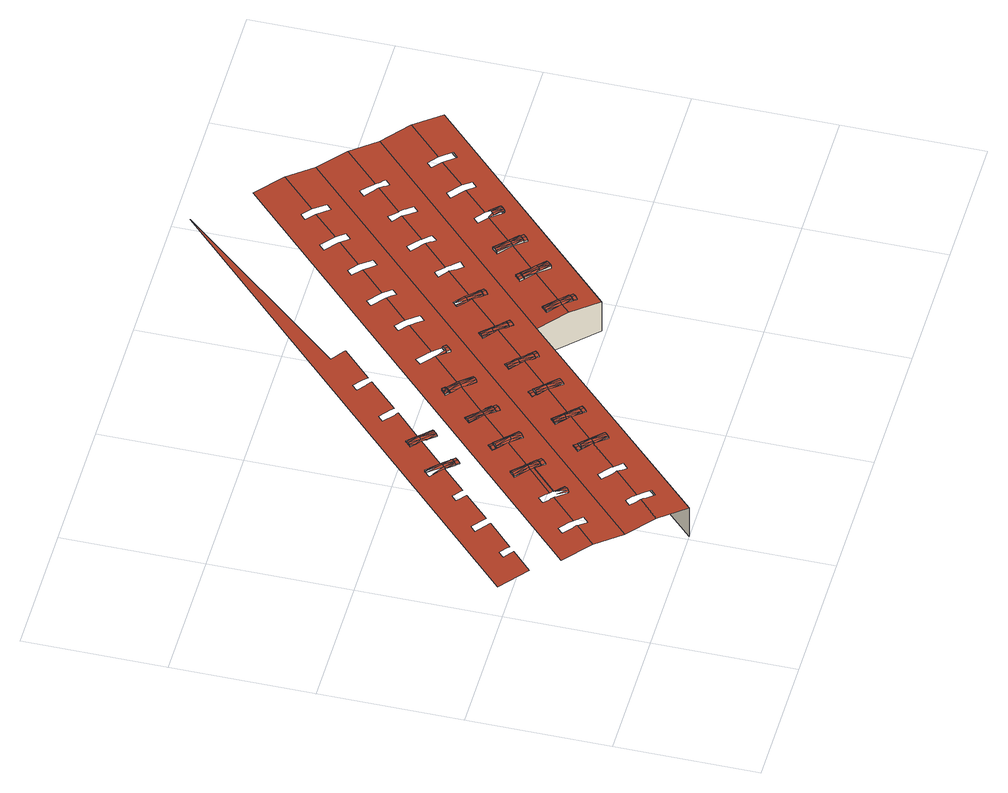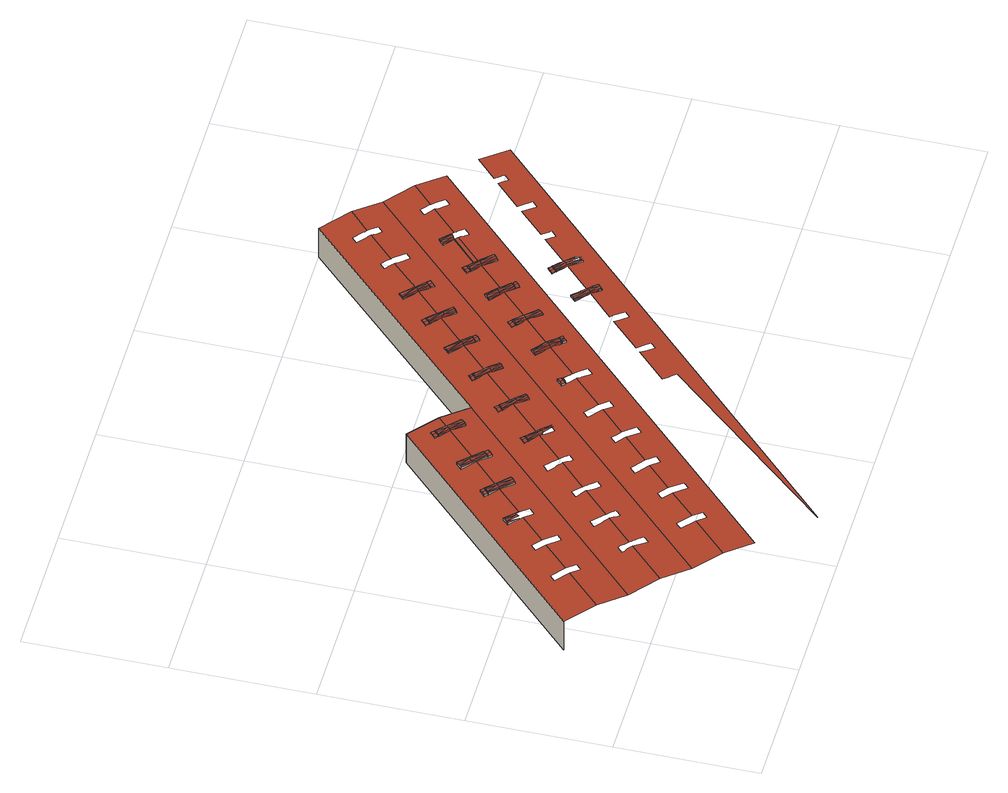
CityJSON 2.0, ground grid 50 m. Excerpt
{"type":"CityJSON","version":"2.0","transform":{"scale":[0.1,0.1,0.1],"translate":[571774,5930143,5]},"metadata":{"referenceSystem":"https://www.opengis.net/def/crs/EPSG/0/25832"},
"CityObjects":{
"building1":{"type":"Building","attributes":{"Grundfläche 2D":"24363.845426","Grundhöhe NN":"5.239"},"children":["building1-1","building1-2","building1-3","building1-4","building1-5","building1-6","building1-7","building1-8","building1-9","building1-10","building1-11","building1-12","building1-13","building1-14","building1-15"],"geometry":[{"type":"MultiSurface","lod":"3","boundaries":[[[0,1,2]],[[3,4,0]],[[5,4,3]],[[6,5,3]],[[7,5,6]],[[3,0,2,8,9,10,6]],[[10,7,6]],[[9,7,10]],[[11,12,7]],[[13,14,12,11,15,16]],[[17,18,19]],[[19,20,21]],[[22,23,24,25,17,19,21]],[[20,19,18,26]],[[27,23,22]],[[22,21,28]],[[21,20,28]],[[23,29,30,24]],[[31,20,26,16,15]],[[25,24,30]],[[22,28,27]],[[32,33,34,35,36,37,38,39]],[[23,27,40,29]],[[28,20,31]],[[15,11,41,31]],[[41,11,42]],[[43,32,44]],[[45,46,47]],[[48,49,50,51,52,47,53]],[[54,32,39,55,56]],[[57,28,31]],[[27,28,57]],[[40,27,58,59,60]],[[45,44,46]],[[61,62,63]],[[56,63,62,54]],[[58,27,57]],[[57,31,41,42,64,65,58]],[[44,32,66]],[[66,32,54]],[[67,59,58,65]],[[68,53,47,46,69,70]],[[71,44,66]],[[67,65,64]],[[46,44,72]],[[72,44,71]],[[61,73,74,75,76,77,72,71,66,54,62]],[[46,72,69]],[[70,69,78,77,76,79,80]],[[78,69,72,77]],[[81,82,37,36,35,34,83,84,85,50,49,48,53,68,86,87,88,89,90,91,92,93,94,95,96,97,98,99,100,101,102,103,104,105,106,107,108,109,110,111,112,113,114,115,116,117,118,119,120,121,122,123,124,125,126,127,128,129,130,131,132,133,134,135,136,137,138,139,140,141,142,143]],[[144,145,146]],[[144,147,148,145]],[[149,150,151,152,146,145,148]],[[148,153,149]],[[154,155,156]],[[153,148,147,157]],[[153,158,149]],[[159,150,149]],[[156,155,160,161]],[[157,162,153]],[[158,159,149]],[[156,161,163,164,165,166,154]],[[150,167,168,151]],[[151,168,152]],[[169,153,162,170,171]],[[161,172,163]],[[169,158,153]],[[173,174,161,160,175]],[[174,172,161]],[[150,159,176,167]],[[177,164,163]],[[178,179,180,181]],[[87,179,178,181,90,89,88]],[[182,176,159]],[[171,183,184,169]],[[164,185,186,165]],[[159,187,182]],[[184,183,188]],[[189,159,158]],[[179,190,180]],[[191,192,193,91,90,181,180]],[[166,165,186]],[[180,190,191]],[[159,189,194,187]],[[195,158,169]],[[174,173,196,197]],[[163,172,177]],[[198,172,174]],[[190,199,191]],[[185,164,177,200,201]],[[202,192,191]],[[203,204,205,190,179,87,86]],[[189,158,195]],[[197,196,206,207]],[[198,174,197]],[[195,169,184,188,208,209,189]],[[177,210,211,200]],[[212,194,189,209]],[[191,199,202]],[[213,172,198]],[[205,214,190]],[[177,172,213]],[[214,199,190]],[[91,193,215,216,94,93,92]],[[217,218,219,205,204,203,220]],[[215,192,202]],[[212,209,208]],[[215,202,95,94,216]],[[221,211,210]],[[222,177,213]],[[219,214,205]],[[210,177,222]],[[213,198,197,207,221,223,222]],[[223,221,210]],[[223,210,222]],[[224,225,95,202,226]],[[227,199,214]],[[202,199,228]],[[228,199,227]],[[229,225,224,226,230,231,232]],[[226,202,228]],[[227,214,219,218,231,230,228]],[[230,226,228]],[[233,234,235]],[[233,236,234]],[[237,238,239,240,236,233,235]],[[235,241,237]],[[234,241,235]],[[236,242,234]],[[237,243,238]],[[241,244,237]],[[245,243,237]],[[238,243,239]],[[246,247,248]],[[241,234,242,249]],[[247,250,251]],[[252,240,239]],[[237,244,245]],[[239,243,245]],[[253,254,255,256,248,247,251]],[[257,244,241]],[[257,241,249,258,259]],[[251,250,253]],[[239,245,260,252]],[[250,247,246,261]],[[250,262,253]],[[263,264,265,266]],[[259,264,263,257]],[[253,267,254]],[[262,267,253]],[[255,268,256]],[[269,244,257]],[[254,270,268,255]],[[245,244,271]],[[260,245,271,272,273]],[[274,275,250,261]],[[267,276,270,254]],[[271,244,269]],[[266,277,278,279,271,269,257,263]],[[275,262,250]],[[275,274,280,281]],[[281,280,282]],[[279,283,272,271]],[[283,279,278,284]],[[285,267,262]],[[286,262,275]],[[285,287,276,267]],[[285,262,286]],[[286,275,281,282,288,289,285]],[[285,289,290,287]],[[288,290,289]],[[291,292,293,294]],[[295,296,297]],[[60,175,160,155,154,166,186,185,201,261,246,248,256,268,270,276,298,299,300,301,302,303,304,305,306,307,308,309,310,311,312,313,314,315,316,317,318,319,320,321,322,323,324,325,326,327,328,329,330,331,332,333,334,335,336,337,338,339,340,341,342,343,344,345,346,347,348,349,350,351,352,353,354,355,356,357,358,359,360,361,362,13,16,26,18,17,25,30,29,40]],[[295,363,364,296]],[[365,366,367,368,297,296,364]],[[364,369,365]],[[369,364,363,370]],[[369,371,365]],[[372,366,365]],[[300,373,301]],[[302,301,373,374]],[[373,375,374]],[[366,376,377,367]],[[367,377,368]],[[375,373,300,299]],[[365,371,372]],[[369,370,378,379,380]],[[381,371,369]],[[304,303,302,374,382,383]],[[366,372,384,376]],[[382,374,375,385]],[[386,375,299,298]],[[382,385,387,383]],[[380,379,388]],[[383,387,389]],[[381,369,380]],[[305,304,383,389]],[[375,386,385]],[[389,306,305]],[[387,307,306,389]],[[372,390,391,384]],[[392,371,381]],[[393,387,385]],[[394,386,298,395]],[[372,371,390]],[[390,371,392]],[[387,393,308,307]],[[392,381,380,388,396,397,390]],[[398,393,385]],[[399,400,394,395]],[[401,391,390,397]],[[385,386,398]],[[400,399,402]],[[401,397,396]],[[393,403,404,308]],[[386,394,398]],[[403,393,398]],[[402,405,406,407,403,398,394,400]],[[408,404,403,407]],[[282,280,274,261,201,200,211,221,207,206,196,173,175,60,59,67,64,42,11,7,9,8,409,410,356,355,411,412,413,414,415,416,347,346,417,418,343,342,419,420,421,339,338,422,423,334,333,424,425,426,427,330,329,428,429,430,431,326,325,432,433,434,435,320,319,436,437,438,439,440,441,309,308,404,408,406,405,402,399,395,298,276,287,290,288]],[[408,407,406]],[[442,443,444]],[[442,445,446,443]],[[447,448,449,450,444,443,446]],[[446,451,447]],[[451,446,445,452]],[[453,448,447]],[[454,453,447]],[[452,455,451]],[[447,451,454]],[[448,456,457,449]],[[449,457,450]],[[458,451,455,459,460]],[[448,453,461,456]],[[454,451,458]],[[462,461,453]],[[463,453,454]],[[464,465,466]],[[460,465,464,458]],[[467,454,458]],[[462,453,463,468,469]],[[463,454,467]],[[467,458,464,466,470,471,463]],[[472,468,463,471]],[[472,471,470]],[[440,473,474,441]],[[473,440,439]],[[475,474,473,439,438,476,477]],[[157,147,144,146,152,168,167,176,182,258,249,242,236,240,252,260,273,370,363,295,297,368,377,376,384,459,455,452,445,442,444,450,457,456,461,462,469,478,479,480,481,482,483,484,485,486,487,488,489,490,491,492,493,494,495,496,497,498,499,500,501,502,503,504,505,506,507,508,509,510,511,512,513,514,515,516,517,518,519,520,521,522,523,524,525,526,527,528,529,530,531,532,533,534,418,417,535,536,537,538,539,540,541,542,543,544,545,546,547,548,549,550,551,552]],[[553,554,555,536,535,292,291,556,534,533,557,558,559,560,561,562,524,523,563,564,565,566,567,568,569,516,515,570,571,572,573,574,575,576,506,577,578,579,580,581,582,583,584,585,498,497,586,587,588,589,590,591,488,487,592,593,594,595,596,597,598,599,478,469,468,472,470,466,465,460,459,384,391,401,396,388,379,378,370,273,272,283,284,278,277,266,265,264,259,258,182,187,194,212,208,188,183,171,170,162,157,552,600,601,602,603,604,605,545,544,606,607,608]],[[482,609,483]],[[482,481,610,609]],[[611,612,613,484,483,609,610]],[[610,614,611]],[[614,610,481,480]],[[615,612,611]],[[480,479,614]],[[611,614,616]],[[611,616,615]],[[613,612,615]],[[484,613,485]],[[617,614,479,478,599]],[[613,615,486,485]],[[616,614,617]],[[618,598,597]],[[599,598,618,617]],[[619,616,617]],[[615,616,620]],[[486,615,620,592,487]],[[620,616,619]],[[597,596,595,594,621,620,619,617,618]],[[593,592,620,621]],[[593,621,594]],[[622,623,624,291,294,625]],[[626,627,628]],[[627,629,630,628]],[[631,632,633,634,626,628,630]],[[630,635,631]],[[636,632,631]],[[635,637,631]],[[630,629,638,635]],[[637,636,631]],[[633,639,634]],[[632,640,639,633]],[[641,637,635]],[[635,638,642,641]],[[643,644,645]],[[632,636,646,640]],[[492,491,647,648]],[[642,645,644,641]],[[649,646,636]],[[650,636,637]],[[651,637,641]],[[652,647,491,490]],[[649,636,650,653,654]],[[652,655,656]],[[650,637,651]],[[490,489,652]],[[651,641,644,643,657,658,650]],[[659,653,650,658]],[[656,655,660]],[[661,655,652]],[[659,658,657]],[[661,652,489,488,591]],[[662,590,589]],[[591,590,662,661]],[[663,655,661]],[[660,655,664]],[[496,660,664,586,497]],[[664,655,663]],[[663,661,662,589,588,665,664]],[[587,586,664,665]],[[588,587,665]],[[666,667,668]],[[669,670,671,672,673,668,667]],[[674,669,667]],[[674,667,666]],[[666,668,673,675,676,677,678]],[[674,679,669]],[[670,680,671]],[[674,666,678]],[[679,681,669]],[[670,669,681]],[[670,681,680]],[[674,682,679]],[[674,678,682]],[[678,677,682]],[[681,683,680]],[[683,684,685,686,672,671,680]],[[679,687,681]],[[679,682,688]],[[681,687,683]],[[679,688,687]],[[688,682,677,676,685,684,687]],[[683,687,684]],[[689,690,691]],[[692,693,694,695,696,689,691]],[[691,697,692]],[[690,697,691]],[[698,693,692]],[[697,699,692]],[[689,696,700,701,702,703,690]],[[703,697,690]],[[694,693,698]],[[704,697,703]],[[692,699,698]],[[704,699,697]],[[694,698,705]],[[704,703,702]],[[706,707,708,695,694,705]],[[709,699,704]],[[698,699,710]],[[710,699,709]],[[705,698,710]],[[709,704,702,701,707,706,710]],[[556,291,624,638,629,627,626,634,639,640,646,649,654,675,673,672,686,700,696,695,708,711,712,713,714,715,716,717,718,719,720,721,722,723,724]],[[706,705,710]],[[725,726,711,708,707,701,700,686,685,676,675,654,653,659,657,643,645,642,638,624,623,727,724,723,728,729,719,718,730,731,715,714]],[[732,733,734]],[[732,734,735]],[[736,732,735]],[[734,737,735]],[[736,735,738]],[[739,736,740]],[[736,738,740]],[[738,735,737,726,725,741,740]],[[742,740,741]],[[727,623,622,743]]],"semantics":{"surfaces":[{"type":"RoofSurface"},{"type":"WallSurface"}],"values":[0,0,0,0,0,1,0,1,0,0,1,0,1,0,0,0,0,0,0,1,0,0,0,0,0,1,0,0,1,0,0,0,0,0,1,0,0,1,0,0,0,0,0,1,0,0,1,0,1,0,0,1,0,1,0,1,0,0,0,0,0,0,1,0,1,0,0,0,0,0,0,0,0,1,0,0,0,0,1,0,0,1,1,0,0,0,0,0,0,0,0,0,0,0,1,0,1,0,0,0,0,0,0,0,1,1,0,1,0,1,0,0,0,1,1,0,0,0,0,0,1,0,1,0,0,1,1,0,0,1,0,0,0,0,1,0,0,1,0,0,1,0,0,0,0,0,0,1,0,0,0,1,0,0,0,0,0,0,0,1,0,0,1,0,1,0,0,0,0,1,0,1,1,1,0,0,1,0,0,0,0,1,1,0,0,1,0,0,0,0,1,0,0,0,0,1,0,0,1,0,1,0,0,0,0,0,0,0,0,1,0,0,0,0,1,1,0,0,0,1,0,0,1,1,0,1,0,0,0,0,0,0,0,1,0,0,0,0,0,1,0,0,0,0,1,0,1,0,1,1,0,0,1,0,1,0,0,0,0,0,0,0,1,0,0,0,1,0,0,0,0,0,1,0,1,1,1,0,1,0,0,0,0,0,1,0,0,0,1,0,0,0,0,0,0,0,0,0,0,0,1,0,0,0,1,0,1,0,0,0,0,0,1,0,1,0,1,0,0,1,0,0,0,0,0,0,0,0,0,0,1,0,0,0,0,1,0,0,1,0,0,0,0,1,0,0,0,0,0,0,0,1,0,0,0,0,1,0,0,0,0,0,0,0,0,0,0,1,0,1]}}]},
"building1-1":{"type":"BuildingInstallation","parents":["building1"],"geometry":[{"type":"MultiSurface","lod":"3","boundaries":[[[744,745,746,747,748]],[[749,750,744,748,751]],[[747,752,753,751,748]],[[749,751,753,754]],[[744,750,749,754,755,746,745]],[[747,746,755,752]]],"semantics":{"surfaces":[{"type":"RoofSurface"},{"type":"WallSurface"}],"values":[0,0,1,1,1,1]}}]},
"building1-2":{"type":"BuildingInstallation","parents":["building1"],"geometry":[{"type":"MultiSurface","lod":"3","boundaries":[[[756,757,758,759]],[[758,760,761,759]],[[757,756,762,763]],[[757,763,764,760,758]],[[761,760,764,765]],[[761,765,762,756,759]]],"semantics":{"surfaces":[{"type":"RoofSurface"},{"type":"WallSurface"}],"values":[0,0,1,1,1,1]}}]},
"building1-3":{"type":"BuildingInstallation","parents":["building1"],"geometry":[{"type":"MultiSurface","lod":"3","boundaries":[[[766,767,768,769,770]],[[771,768,767,772,773]],[[770,769,774,775]],[[775,776,777,773,772,767,766,770]],[[771,773,777,778]],[[771,778,774,769,768]]],"semantics":{"surfaces":[{"type":"RoofSurface"},{"type":"WallSurface"}],"values":[0,0,1,1,1,1]}}]},
"building1-4":{"type":"BuildingInstallation","parents":["building1"],"geometry":[{"type":"MultiSurface","lod":"3","boundaries":[[[779,780,781,782,783]],[[784,781,780,785,786]],[[787,788,783,782]],[[783,788,789,790,786,785,780,779]],[[790,791,784,786]],[[784,791,787,782,781]]],"semantics":{"surfaces":[{"type":"RoofSurface"},{"type":"WallSurface"}],"values":[0,0,1,1,1,1]}}]},
"building1-5":{"type":"BuildingInstallation","parents":["building1"],"geometry":[{"type":"MultiSurface","lod":"3","boundaries":[[[792,793,794,795]],[[796,797,793,792,798]],[[799,800,795,794]],[[795,800,801,798,792]],[[801,802,796,798]],[[797,796,802,799,794,793]]],"semantics":{"surfaces":[{"type":"RoofSurface"},{"type":"WallSurface"}],"values":[0,0,1,1,1,1]}}]},
"building1-6":{"type":"BuildingInstallation","parents":["building1"],"geometry":[{"type":"MultiSurface","lod":"3","boundaries":[[[803,804,805,806,807]],[[808,809,803,807,810]],[[806,811,812,810,807]],[[812,813,808,810]],[[803,809,808,813,814,805,804]],[[814,811,806,805]]],"semantics":{"surfaces":[{"type":"RoofSurface"},{"type":"WallSurface"}],"values":[0,0,1,1,1,1]}}]},
"building1-7":{"type":"BuildingInstallation","parents":["building1"],"geometry":[{"type":"MultiSurface","lod":"3","boundaries":[[[815,816,817,818,819]],[[820,815,819,821,822]],[[819,818,817,823,824,822,821]],[[824,825,820,822]],[[820,825,826,816,815]],[[826,823,817,816]]],"semantics":{"surfaces":[{"type":"RoofSurface"},{"type":"WallSurface"}],"values":[0,0,1,1,1,1]}}]},
"building1-8":{"type":"BuildingInstallation","parents":["building1"],"geometry":[{"type":"MultiSurface","lod":"3","boundaries":[[[827,828,829]],[[827,829,830]],[[831,830,832]],[[833,830,831]],[[827,830,833]],[[831,832,834]],[[835,836,829,828]],[[829,836,837,832,830]],[[837,838,834,832]],[[838,839,835,828,827,833,831,834]]],"semantics":{"surfaces":[{"type":"RoofSurface"},{"type":"WallSurface"}],"values":[0,0,0,0,0,0,1,1,1,1]}}]},
"building1-9":{"type":"BuildingInstallation","parents":["building1"],"geometry":[{"type":"MultiSurface","lod":"3","boundaries":[[[840,841,842,843]],[[844,845,841,840,846]],[[847,848,843,842]],[[843,848,849,846,840]],[[849,850,844,846]],[[845,844,850,847,842,841]]],"semantics":{"surfaces":[{"type":"RoofSurface"},{"type":"WallSurface"}],"values":[0,0,1,1,1,1]}}]},
"building1-10":{"type":"BuildingInstallation","parents":["building1"],"geometry":[{"type":"MultiSurface","lod":"3","boundaries":[[[851,852,853,854]],[[853,855,856,854]],[[857,858,852,851]],[[852,858,859,855,853]],[[859,860,856,855]],[[856,860,857,851,854]]],"semantics":{"surfaces":[{"type":"RoofSurface"},{"type":"WallSurface"}],"values":[0,0,1,1,1,1]}}]},
"building1-11":{"type":"BuildingInstallation","parents":["building1"],"geometry":[{"type":"MultiSurface","lod":"3","boundaries":[[[861,862,863,864]],[[863,865,866,864]],[[867,868,862,861]],[[862,868,869,865,863]],[[869,870,866,865]],[[870,871,867,861,864,866]]],"semantics":{"surfaces":[{"type":"RoofSurface"},{"type":"WallSurface"}],"values":[0,0,1,1,1,1]}}]},
"building1-12":{"type":"BuildingInstallation","parents":["building1"],"geometry":[{"type":"MultiSurface","lod":"3","boundaries":[[[872,873,874,875,876]],[[877,872,876,878]],[[875,879,880,878,876]],[[880,881,877,878]],[[872,877,881,882,874,873]],[[882,879,875,874]]],"semantics":{"surfaces":[{"type":"RoofSurface"},{"type":"WallSurface"}],"values":[0,0,1,1,1,1]}}]},
"building1-13":{"type":"BuildingInstallation","parents":["building1"],"geometry":[{"type":"MultiSurface","lod":"3","boundaries":[[[883,884,885,886]],[[887,888,884,883,889]],[[886,885,890,891]],[[886,891,892,889,883]],[[892,893,887,889]],[[888,887,893,890,885,884]]],"semantics":{"surfaces":[{"type":"RoofSurface"},{"type":"WallSurface"}],"values":[0,0,1,1,1,1]}}]},
"building1-14":{"type":"BuildingInstallation","parents":["building1"],"geometry":[{"type":"MultiSurface","lod":"3","boundaries":[[[894,895,896,897,898]],[[899,896,895,900,901]],[[898,897,902,903]],[[903,904,905,901,900,895,894,898]],[[905,906,899,901]],[[899,906,902,897,896]]],"semantics":{"surfaces":[{"type":"RoofSurface"},{"type":"WallSurface"}],"values":[0,0,1,1,1,1]}}]},
"building1-15":{"type":"BuildingInstallation","parents":["building1"],"geometry":[{"type":"MultiSurface","lod":"3","boundaries":[[[907,908,909,910]],[[911,908,907,912,913]],[[914,915,910,909]],[[907,910,915,916,913,912]],[[916,917,911,913]],[[911,917,914,909,908]]],"semantics":{"surfaces":[{"type":"RoofSurface"},{"type":"WallSurface"}],"values":[0,0,1,1,1,1]}}]}
},
"vertices":[
[484,401,149],[454,431,152],[480,398,145],[490,407,151],[460,437,156],[466,443,152],[496,414,149],[470,447,145],[480,398,140],[500,417,140],[500,417,145],[559,535,145],[470,448,145],[458,457,147],[461,455,147],[555,541,146],[549,547,147],[506,589,140],[537,558,145],[506,589,145],[550,551,152],[510,592,149],[516,598,151],[522,604,149],[526,608,145],[526,608,140],[548,548,147],[562,563,152],[557,557,156],[560,573,146],[557,577,145],[580,521,149],[485,822,152],[451,849,146],[474,826,146],[480,821,147],[481,820,147],[482,819,147],[483,818,147],[485,816,147],[566,566,147],[577,518,145],[577,518,142],[450,870,148],[492,829,154],[456,876,148],[498,835,152],[474,866,146],[474,866,142],[472,867,142],[460,880,139],[460,880,146],[472,867,146],[494,846,146],[515,792,149],[485,815,147],[488,812,146],[586,527,151],[593,534,149],[573,559,146],[567,565,147],[511,788,142],[511,788,146],[489,810,146],[597,537,142],[597,537,145],[519,797,149],[579,555,145],[500,837,147],[528,810,146],[509,830,146],[521,798,149],[527,804,149],[515,792,142],[519,797,142],[527,804,142],[531,808,142],[531,808,146],[529,810,146],[529,810,142],[528,810,142],[397,737,147],[398,736,147],[451,849,141],[450,850,141],[440,860,139],[588,924,147],[581,929,146],[572,939,144],[570,940,144],[558,954,142],[577,973,142],[593,957,144],[594,955,145],[601,949,146],[606,942,147],[696,1030,147],[695,1031,147],[694,1032,147],[693,1032,147],[689,1036,146],[688,1036,146],[653,1072,139],[673,1091,139],[708,1056,146],[708,1054,146],[714,1048,147],[816,1150,147],[803,1161,145],[799,1164,144],[773,1189,139],[792,1209,139],[818,1183,144],[820,1180,145],[832,1166,147],[832,1165,147],[936,1268,147],[936,1269,147],[920,1284,144],[910,1291,143],[893,1308,139],[1422,1917,131],[5,517,131],[90,432,147],[162,503,147],[158,507,146],[152,513,145],[133,532,142],[152,551,142],[171,532,145],[177,525,146],[181,521,147],[270,609,147],[270,610,147],[228,651,139],[248,671,139],[290,629,147],[378,717,147],[355,740,143],[354,741,143],[349,746,142],[369,766,142],[378,756,143],[380,755,144],[706,388,145],[688,407,145],[688,407,142],[712,383,146],[691,410,149],[697,416,151],[703,421,149],[707,426,145],[707,426,142],[721,380,151],[621,678,142],[639,659,145],[621,678,145],[718,378,147],[727,386,155],[732,392,152],[645,655,146],[625,681,149],[721,374,147],[631,687,151],[636,693,149],[641,697,145],[641,697,142],[730,401,146],[726,407,145],[762,338,148],[722,373,146],[727,368,146],[671,646,156],[653,646,147],[665,640,152],[651,649,147],[735,395,147],[677,652,152],[570,940,146],[572,939,146],[561,957,149],[558,954,146],[736,395,147],[729,365,145],[758,335,145],[663,673,146],[659,679,145],[736,394,147],[758,335,140],[775,351,148],[590,926,152],[568,963,151],[574,969,149],[577,973,146],[744,387,146],[769,345,149],[661,637,145],[692,606,145],[695,610,149],[597,933,155],[672,665,147],[669,667,147],[603,939,152],[594,916,146],[602,907,146],[603,906,146],[682,617,142],[692,606,140],[778,354,140],[778,354,145],[682,656,145],[681,657,145],[748,384,145],[701,616,151],[632,885,149],[593,957,146],[594,955,146],[603,906,144],[628,881,140],[628,881,146],[602,907,144],[712,626,140],[708,622,149],[712,626,145],[619,929,146],[613,936,146],[620,929,146],[638,891,150],[645,897,149],[619,929,145],[648,900,146],[648,900,140],[620,929,145],[778,520,145],[807,490,145],[781,523,149],[778,520,140],[787,529,151],[793,535,149],[798,539,145],[798,539,140],[811,493,151],[808,489,145],[793,534,149],[817,499,155],[822,505,152],[737,773,144],[715,795,143],[715,795,140],[817,481,147],[759,757,149],[719,798,145],[828,508,145],[725,804,147],[731,811,145],[735,814,143],[735,814,140],[852,451,148],[820,479,147],[827,471,146],[835,499,147],[758,755,147],[767,763,150],[848,448,145],[830,466,145],[838,458,144],[848,448,142],[772,769,149],[757,792,144],[859,458,149],[760,786,145],[865,464,148],[845,489,146],[837,496,147],[767,745,146],[790,727,148],[774,770,147],[852,451,142],[868,467,142],[868,467,145],[770,739,145],[786,723,145],[786,723,142],[850,486,145],[862,473,143],[802,739,148],[796,733,150],[784,762,146],[806,743,142],[806,743,145],[790,759,145],[1205,691,133],[516,1,133],[516,1,2],[1205,691,2],[914,594,145],[896,612,145],[896,612,142],[865,860,147],[856,869,146],[841,882,143],[834,889,142],[837,893,142],[843,899,142],[849,905,142],[854,908,142],[860,902,143],[873,886,146],[882,877,147],[983,978,147],[981,980,147],[970,990,145],[941,1019,140],[945,1022,140],[951,1029,140],[961,1039,140],[990,1010,145],[991,1009,145],[1000,998,147],[1002,996,147],[1103,1096,147],[1102,1097,147],[1073,1126,142],[1093,1145,142],[1121,1117,147],[1122,1116,147],[1209,1201,147],[1167,1243,140],[1187,1262,140],[1228,1221,147],[1317,1308,147],[1287,1338,142],[1307,1358,142],[1337,1328,147],[1423,1413,147],[1422,1414,147],[1381,1455,140],[1401,1475,140],[1443,1433,147],[1531,1520,147],[1502,1550,142],[1522,1569,142],[1551,1540,147],[1674,1662,147],[1590,1747,133],[175,346,133],[259,261,147],[332,333,147],[331,333,147],[324,340,146],[320,343,145],[290,373,140],[309,393,140],[340,363,145],[349,351,147],[350,350,147],[440,440,147],[434,446,146],[428,450,145],[410,469,142],[430,489,142],[448,470,145],[452,464,146],[920,590,146],[899,615,149],[905,621,151],[911,627,149],[916,632,145],[916,632,142],[929,585,151],[926,584,147],[935,592,155],[940,598,152],[834,889,143],[837,893,151],[838,892,152],[938,607,146],[934,613,145],[926,583,147],[936,571,145],[967,540,145],[970,544,148],[843,899,153],[849,905,151],[943,601,147],[873,869,157],[867,862,156],[850,904,152],[967,540,140],[854,908,143],[983,557,148],[952,594,146],[977,551,149],[879,874,156],[909,821,150],[876,848,145],[986,560,140],[986,560,145],[915,827,152],[886,836,143],[905,817,143],[956,591,145],[905,817,140],[921,833,150],[894,866,145],[909,821,140],[925,837,140],[925,837,143],[906,856,143],[450,428,145],[442,437,147],[356,344,146],[362,340,145],[380,322,142],[360,302,142],[342,321,145],[338,326,146],[344,175,133],[1757,1578,133],[1592,1498,140],[1577,1482,140],[1573,1478,140],[1473,1403,142],[1453,1383,142],[1370,1295,141],[1378,1287,140],[1358,1267,140],[1347,1278,142],[1246,1203,144],[1258,1191,142],[1238,1171,142],[1223,1187,145],[1124,1114,147],[1164,1074,140],[1144,1055,140],[1126,1073,143],[1007,991,146],[1015,984,145],[1032,967,142],[1012,948,142],[995,964,145],[989,973,146],[1011,711,143],[991,731,143],[991,731,140],[1015,707,144],[994,734,147],[1000,740,149],[1006,746,147],[1010,750,143],[1010,750,140],[1023,704,150],[1021,702,145],[1035,717,150],[1030,710,153],[1028,696,146],[1034,725,144],[1030,730,143],[1065,663,146],[1034,691,147],[1047,677,145],[1038,720,145],[1045,712,146],[1078,675,146],[1061,659,143],[1053,667,143],[1061,659,142],[1072,669,148],[1063,693,145],[1049,706,147],[1081,679,142],[1081,679,143],[1073,687,143],[1012,948,145],[1016,951,152],[1022,958,154],[1032,967,145],[1028,964,152],[1154,810,147],[1148,814,146],[1141,820,145],[1135,826,144],[1131,829,143],[1111,850,140],[1130,869,140],[1150,849,143],[1165,830,146],[1169,825,147],[1274,929,147],[1268,933,146],[1261,939,145],[1255,944,144],[1250,948,143],[1231,968,140],[1250,987,140],[1270,967,143],[1285,949,146],[1289,943,147],[1380,1034,147],[1367,1045,145],[1357,1054,143],[1349,1061,142],[1369,1080,142],[1376,1073,143],[1384,1061,145],[1395,1049,147],[1488,1141,147],[1482,1145,146],[1476,1151,145],[1470,1156,144],[1464,1161,143],[1445,1180,140],[1465,1199,140],[1484,1180,143],[1499,1161,146],[1503,1156,147],[1594,1246,147],[1581,1257,145],[1571,1266,143],[1563,1273,142],[1583,1292,142],[1590,1285,143],[1598,1273,145],[1609,1261,147],[1701,1352,147],[1695,1357,146],[1689,1362,145],[1683,1368,144],[1678,1372,143],[1658,1391,140],[1678,1411,140],[1697,1391,143],[1712,1373,146],[1716,1367,147],[1842,1492,147],[428,90,147],[501,162,147],[494,168,146],[489,172,145],[470,192,142],[490,211,142],[509,192,145],[512,186,146],[518,180,147],[518,179,147],[610,270,147],[606,272,147],[597,280,145],[567,311,140],[586,330,140],[617,299,145],[624,290,147],[627,287,147],[541,120,140],[511,149,145],[509,154,146],[1927,1406,133],[1730,1354,145],[1740,1348,143],[1749,1339,142],[1729,1320,142],[1720,1328,143],[1714,1338,145],[1610,1261,147],[1625,1247,145],[1633,1242,143],[1654,1220,140],[1634,1201,140],[1613,1222,143],[1594,1245,147],[1517,1143,145],[1527,1137,143],[1535,1128,142],[1519,1111,142],[1516,1108,142],[1507,1117,143],[1501,1127,145],[1396,1049,147],[1411,1035,145],[1419,1030,143],[1440,1009,140],[1423,993,140],[1420,989,140],[1399,1010,143],[1381,1033,147],[1380,1033,147],[1303,931,145],[1312,924,143],[1321,915,142],[1301,896,142],[1293,905,143],[1286,914,145],[1183,812,145],[1193,805,143],[1201,797,142],[1198,794,142],[1185,781,142],[1181,778,142],[1173,786,143],[1167,796,145],[634,280,146],[639,276,145],[657,258,142],[637,239,142],[620,257,145],[616,262,146],[527,172,146],[531,169,145],[560,139,140],[1111,850,143],[1114,853,147],[1120,859,149],[1126,864,147],[1130,869,143],[1143,823,150],[1155,835,150],[1150,829,153],[1185,781,146],[1181,778,143],[1192,788,148],[1198,794,146],[1201,797,143],[1378,517,2],[1378,517,133],[1290,606,147],[1290,606,2],[1280,678,140],[1311,647,145],[1280,678,145],[1314,645,146],[1283,682,147],[1290,688,149],[1295,694,147],[1299,698,144],[1299,698,140],[1325,641,151],[1336,654,151],[1331,646,153],[1322,638,147],[1327,670,145],[1330,665,145],[1355,610,149],[1327,632,146],[1351,607,142],[1351,607,146],[1329,629,146],[1338,657,147],[1233,971,147],[1231,968,143],[1339,655,147],[1367,623,149],[1361,616,150],[1263,941,150],[1347,649,146],[1340,655,147],[1270,947,153],[1240,977,149],[1371,626,142],[1371,626,146],[1351,646,145],[1275,954,150],[1305,899,146],[1301,896,143],[1312,906,148],[1318,912,146],[1321,915,143],[1441,755,150],[1414,789,151],[1411,785,149],[1420,795,153],[1426,801,151],[1430,805,149],[1430,805,142],[1411,785,142],[1456,748,156],[1441,755,147],[1482,714,140],[1482,714,151],[1452,744,150],[1462,753,158],[1460,775,150],[1467,761,156],[1486,717,154],[1470,765,150],[1502,733,151],[1502,733,140],[1460,775,147],[1498,730,154],[1492,723,154],[1505,902,149],[1546,861,150],[1508,906,151],[1515,912,153],[1520,918,151],[1524,922,148],[1524,922,140],[1505,902,140],[1550,865,155],[1561,878,155],[1556,870,157],[1547,860,147],[1576,831,142],[1576,831,151],[1547,860,150],[1580,834,153],[1566,880,149],[1596,850,150],[1596,850,142],[1566,880,147],[1586,840,154],[1593,847,153],[1655,968,147],[1625,998,142],[1645,1017,142],[1675,987,147],[1761,1073,147],[1719,1115,140],[1739,1134,140],[1781,1092,147],[1869,1180,147],[1840,1209,142],[1855,1225,142],[1859,1229,142],[1889,1199,147],[2012,1321,147],[1716,945,140],[1697,926,140],[2100,1232,133],[1931,1157,140],[1911,1138,140],[1810,1062,142],[1791,1043,142],[1671,960,155],[1655,968,150],[1667,956,150],[1701,930,153],[1677,965,157],[1697,926,151],[1706,935,154],[1681,973,155],[1713,942,153],[1716,945,150],[1685,977,149],[2100,1232,2],
[590,524,148],[583,518,146],[580,515,145],[590,505,145],[600,515,148],[599,534,145],[596,531,146],[609,525,145],[590,505,140],[609,525,140],[599,534,142],[580,515,142],
[513,787,145],[523,777,145],[532,787,146],[523,796,146],[542,796,145],[532,806,145],[513,787,142],[523,777,140],[542,796,140],[532,806,142],
[688,412,146],[695,418,147],[685,428,147],[675,419,145],[685,409,145],[695,438,145],[701,424,146],[704,427,145],[675,419,140],[685,409,142],[688,412,142],[704,427,142],[695,438,140],
[622,684,145],[629,690,147],[619,700,147],[609,690,143],[619,680,143],[629,709,143],[634,695,145],[638,699,143],[609,690,140],[619,680,142],[629,690,142],[638,699,142],[629,709,140],
[869,446,147],[860,455,147],[851,447,145],[860,437,145],[870,465,145],[867,462,146],[879,455,145],[851,447,142],[860,437,140],[879,455,140],[870,465,142],
[797,730,146],[792,725,144],[788,721,143],[798,711,143],[808,721,146],[807,740,143],[804,737,144],[817,730,143],[798,711,140],[817,730,140],[807,740,142],[788,721,142],
[893,634,147],[884,625,144],[894,615,144],[897,618,145],[903,624,147],[903,643,144],[909,629,146],[913,633,144],[894,615,142],[913,633,142],[903,643,140],[884,625,140],
[847,907,149],[851,910,149],[841,920,149],[831,911,148],[835,895,149],[821,902,148],[841,901,150],[831,891,148],[851,910,142],[841,920,140],[821,902,140],[831,891,142],[835,895,142],
[1082,657,147],[1073,666,147],[1064,658,143],[1073,649,143],[1083,676,143],[1080,673,145],[1092,667,143],[1064,658,142],[1073,649,140],[1092,667,140],[1083,676,142],
[1014,946,149],[1023,936,149],[1033,946,150],[1024,956,150],[1042,955,149],[1033,965,149],[1014,946,142],[1023,936,140],[1042,955,140],[1033,965,142],
[1184,777,143],[1193,767,143],[1202,776,147],[1193,785,147],[1212,785,143],[1203,795,143],[1184,777,142],[1193,767,140],[1212,785,140],[1203,795,142],[1193,785,142],
[1362,614,147],[1357,608,145],[1353,604,144],[1362,595,144],[1372,605,147],[1372,623,144],[1381,614,144],[1362,595,140],[1381,614,140],[1372,623,142],[1353,604,142],
[1322,894,147],[1313,904,147],[1304,895,143],[1313,885,143],[1323,913,143],[1320,910,145],[1332,903,143],[1304,895,142],[1313,885,140],[1332,903,140],[1323,913,142],
[1412,791,149],[1418,797,150],[1408,807,150],[1399,798,148],[1409,788,148],[1418,817,148],[1424,803,149],[1428,806,148],[1399,798,140],[1409,788,142],[1412,791,142],[1428,806,142],[1418,817,140],
[1587,838,150],[1597,829,150],[1607,838,148],[1597,848,148],[1586,819,148],[1582,833,149],[1577,829,148],[1607,838,140],[1597,848,142],[1577,829,142],[1586,819,140]
]}
